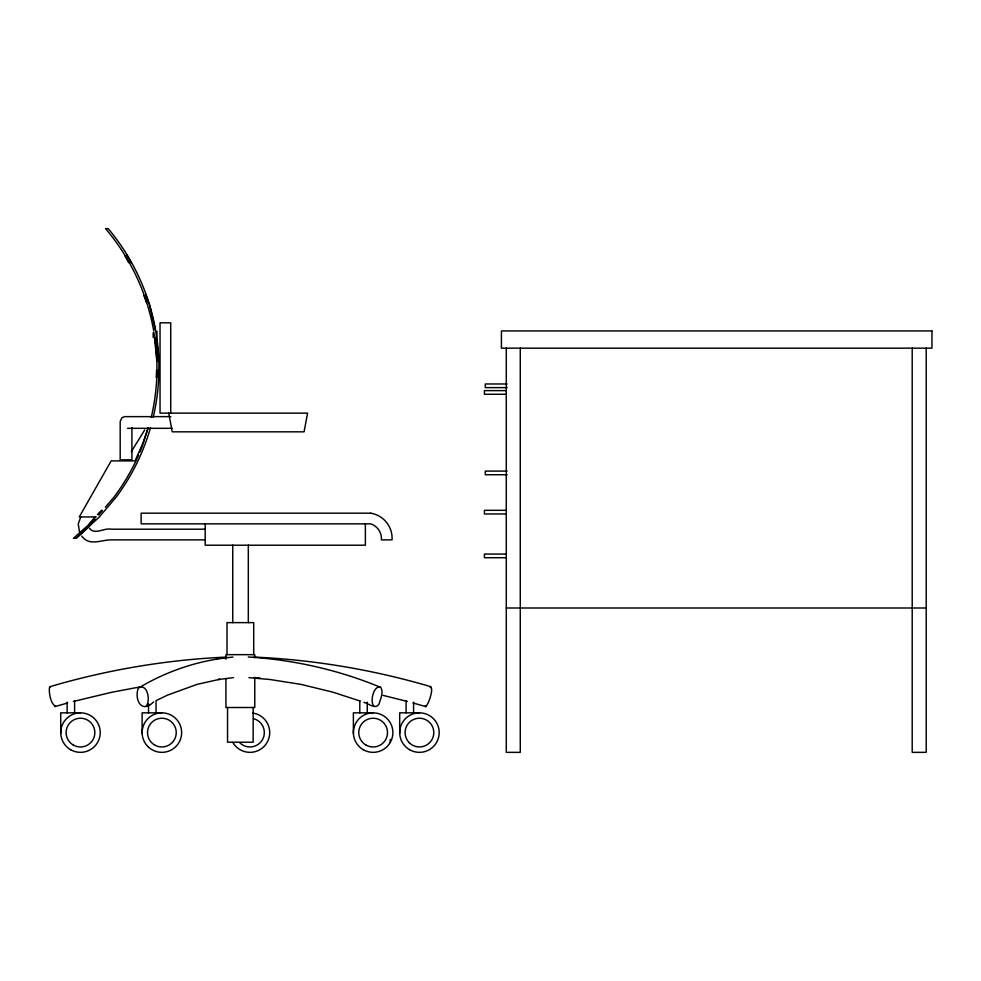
<?xml version="1.0" encoding="UTF-8"?>
<svg xmlns="http://www.w3.org/2000/svg" width="981" height="981" viewBox="0 0 981 981"><rect width="100%" height="100%" fill="white"/><g stroke="black" fill="none" stroke-linecap="round" stroke-linejoin="round"><path stroke-width="1.47" d="M156.286 377.501L156.555 370.033M158.235 377.501L158.505 370.033M148.327 427.581L143.447 441.83L135.059 460.886L111.184 460.886L79.253 516.938L96.261 516.938M148.143 427.642L142.171 446.563A214.986 214.986 0 0 1 139.866 452.204M55.439 705.952C51.073 704.75 48.351 692.218 49.639 686.774C107.199 669.765 166.807 659.747 226.758 657.074M80.687 517.134L78.247 523.903L79.547 532.425M89.32 523.596L95.329 516.766M144.685 429.985L131.356 451.591M98.591 515.037L102.453 510.549M105.347 507.189L114.029 497.097A214.986 214.986 0 0 0 138.652 455.012M430.193 687.436C434.252 687.068 428.991 703.402 425.791 706.614L413.001 702.972M97.426 514.571L101.644 510.181M217.659 658.974C189.652 663.487 162.454 673.591 138.223 688.221C134.213 699.87 141.644 714.168 153.6 701.905M146.243 705.952C150.449 701.28 148.045 683.99 139.069 687.436M95.12 519.059L73.428 538.299L76.101 538.299L99.032 517.281L116.334 496.913A216.617 216.617 0 0 0 150.547 427.606M76.101 538.299L87.665 527.888M54.924 706.614L67.701 702.972M73.379 701.452L111.895 692.243L139.253 687.068M224.232 658.03L232.975 657.074M216.47 659.146L225.422 657.859M233.552 677.626L218.505 679.49L219.695 679.318L197.095 684.358L167.273 695.222L156.053 700.655L156.016 712.844M507.152 383.976L485.288 383.976L485.288 387.618L507.152 387.618M506.282 390.622L484.406 390.622L484.406 394.264L506.282 394.264M170.829 416.631L124.538 416.631L121.902 417.734L120.185 421.572L120.185 459.844L131.92 459.844L131.92 427.532M127.567 428.317L172.325 428.317M507.152 471.088L485.288 471.088L485.288 474.73L507.152 474.73M506.282 510.316L484.406 510.316L484.406 513.958L506.282 513.958M205.213 529.2L111.442 529.2C104.096 527.471 94.495 535.601 89.406 528.097M205.213 539.869L111.552 539.869C101.276 539.673 89.443 546.625 81.791 536.141M506.282 554.069L484.406 554.069L484.406 557.711L506.282 557.711M506.282 607.999L926.211 607.999M80.479 712.844L60.724 712.844L60.724 733.396M161.89 712.844L142.135 712.844L142.135 733.396M373.136 712.844L353.381 712.844L353.381 733.396M419.451 712.844L399.696 712.844L399.696 733.396M253.944 657.074C313.908 659.747 373.516 669.765 431.064 686.774M254.275 677.699L260.063 678.018M248.267 656.988C293.711 659.772 338.801 669.937 380.824 687.436C383.829 692.39 380.469 699.036 378.96 704.137C375.318 710.06 368.378 703.119 363.865 702.396M248.916 677.65L269.873 679.49L300.86 684.358L332.547 692.071L359.966 700.998M380.015 686.933C372.976 686.16 369.665 703.095 374.264 706.455M383.13 695.394L407.323 701.452M49.639 686.774L50.509 687.436M425.791 706.614L425.276 705.952M124.661 255.244L128.769 262.7M127.052 255.244L131.123 262.724M143.802 295.367L146.635 302.7M145.924 295.293L148.769 302.761M149.406 304.429L156.016 332.584L158.824 361.376M168.757 413.136L172.239 431.824L304.085 431.824L307.568 413.136L160.038 413.124L160.038 322.81L170.719 322.81L170.719 413.124M153.992 332.534L156.862 361.376M926.211 348.169L926.211 752.353L912.207 752.353L912.207 348.169M520.273 348.169L520.273 752.353L506.282 752.353L506.282 348.169M413.577 702.163L413.577 712.844M406.097 700.642L406.097 712.844M390.242 739.453L390.242 742.47M367.262 702.163L367.262 712.844M365.373 523.854L365.373 545.215L205.213 545.215L205.213 523.854M359.794 700.642L359.794 712.844M254.778 657.675L254.778 654.658L225.924 654.658L225.924 659.183M254.778 677.307L254.778 707.509L225.924 707.509L225.924 678.815M253.699 654.658L253.699 622.628L227.003 622.628L227.003 654.658M253.159 707.509L253.159 742.212L227.543 742.212L227.543 707.509M248.316 545.129L248.316 622.628M232.742 545.129L232.742 622.628M156.935 331.088L156.935 336.373M153.195 332.755L153.195 337.464M148.536 703.696L148.536 712.844M74.605 700.642L74.605 712.844M67.137 702.163L67.137 712.844M154.704 337.059A214.986 214.986 0 0 1 151.246 417.428M153.735 331.038A214.986 214.986 0 0 0 105.543 228.647L108.204 228.647A216.617 216.617 0 0 1 155.501 329.591M156.715 337.096A216.617 216.617 0 0 1 153.22 417.305M252.546 713.015A19.755 19.755 0 0 1 266.391 743.573A19.755 19.755 0 0 1 232.853 742.47M253.687 718.717A14.372 14.372 0 0 1 262.405 739.784A14.372 14.372 0 0 1 239.805 742.752M931.95 330.94L501.414 330.94L501.414 348.169L931.95 348.169L931.95 330.94M370.708 513.186L141.141 513.186L141.141 523.854L370.708 523.854A15.537 15.537 0 0 1 377.783 528.624L378.825 530.01A15.537 15.537 0 0 1 381.388 539.869L392.057 539.869A25.445 25.445 0 0 0 370.708 513.186M363.264 749.705A19.755 19.755 0 0 0 392.89 732.599A19.755 19.755 0 0 0 363.264 715.492A19.755 19.755 0 0 0 363.264 749.705M365.95 745.045A14.372 14.372 0 0 0 387.507 732.599A14.372 14.372 0 0 0 365.95 720.152A14.372 14.372 0 0 0 365.95 745.045M147.923 746.566A19.755 19.755 0 0 0 180.97 737.712A19.755 19.755 0 0 0 156.776 713.518A19.755 19.755 0 0 0 147.923 746.566M154.704 745.045A14.372 14.372 0 0 0 176.249 732.599A14.372 14.372 0 0 0 154.704 720.152A14.372 14.372 0 0 0 154.704 745.045M70.607 749.705A19.755 19.755 0 0 0 100.234 732.599A19.755 19.755 0 0 0 70.607 715.492A19.755 19.755 0 0 0 70.607 749.705M73.293 745.045A14.372 14.372 0 0 0 94.85 732.599A14.372 14.372 0 0 0 73.293 720.152A14.372 14.372 0 0 0 73.293 745.045M409.567 749.705A19.755 19.755 0 0 0 439.194 732.599A19.755 19.755 0 0 0 409.567 715.492A19.755 19.755 0 0 0 409.567 749.705M409.285 742.752A14.372 14.372 0 0 0 433.32 736.314A14.372 14.372 0 0 0 415.723 718.717A14.372 14.372 0 0 0 409.285 742.752"/></g></svg>
